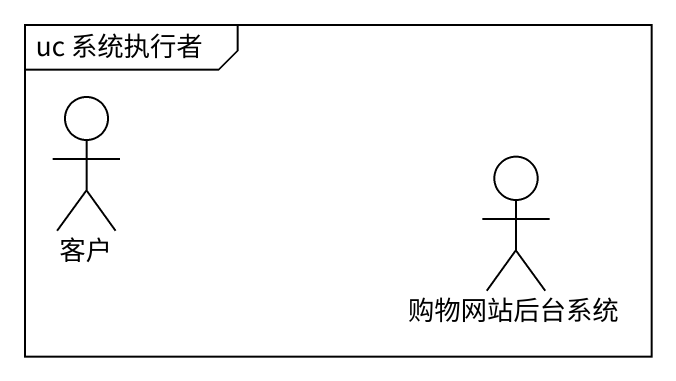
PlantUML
@startuml
mainframe uc 系统执行者
actor 客户
actor 购物网站后台系统
@enduml
